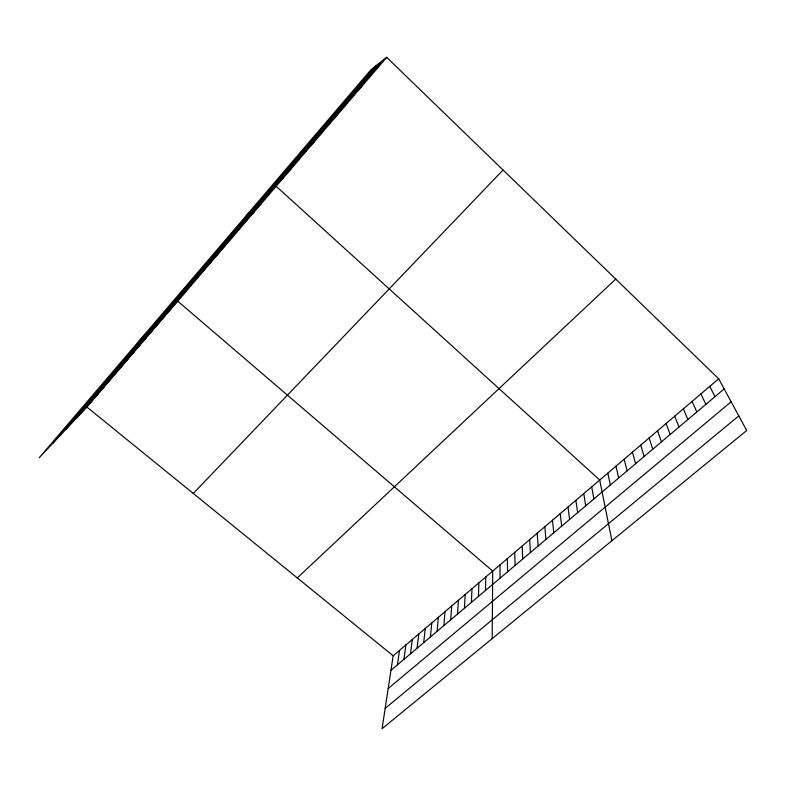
<?xml version="1.0" encoding="UTF-8"?>
<svg xmlns="http://www.w3.org/2000/svg" width="786" height="786" viewBox="0 0 786 786"><rect width="100%" height="100%" fill="white"/><g stroke="black" fill="none" stroke-linecap="round" stroke-linejoin="round"><path stroke-width="1.18" d="M492.183 638.635L492.714 571.078L177.685 301.117L138.287 341.89M485.502 590.453L485.758 577.003M478.438 596.417L478.851 582.878M471.423 602.341L471.983 588.714M464.467 608.217L465.174 594.511M457.55 614.053L458.405 600.278M450.683 619.849L451.685 605.996M443.864 625.607L445.004 611.675M437.095 631.325L438.372 617.315M430.374 637.004L431.789 622.925M423.693 642.643L425.246 628.495M417.061 648.244L418.742 634.027M410.469 653.814L412.286 639.519M403.925 659.336L405.871 644.982M397.421 664.828L399.504 650.395M718.689 378.783L393.167 655.789L382.084 728.671L746.7 430.502L718.689 378.783L386.683 57.329L371.13 69.561L39.3 457.658L86.882 407.04L386.683 57.329M52.642 443.461L375.561 66.073M65.611 429.677L379.815 62.733M77.48 417.042L383.666 59.707M89.231 403.336L98.427 393.58M83.336 410.213L92.63 400.329M101.139 389.424L110.138 379.913M95.165 396.409L104.263 386.771M113.233 375.315L122.017 366.06M107.161 382.399L116.053 373.006M125.505 360.99L134.072 351.99M119.344 368.182L128.02 359.055M137.963 346.449L146.304 337.725M131.714 353.749L140.163 344.887M144.26 339.1L152.484 330.513M193.287 493.451L503.06 170.002M157.004 324.225L164.991 315.923M150.607 331.692L158.713 323.243M163.449 316.709L171.319 308.554M176.752 301.185L184.366 293.335M183.619 293.178L191.086 285.485M190.536 285.102L197.866 277.576M197.502 276.967L204.704 269.608M204.537 268.763L211.591 261.571M211.621 260.49L218.537 253.465M218.763 252.149L225.533 245.301M225.975 243.739L232.597 237.067M233.236 235.269L239.71 228.775M240.565 226.722L246.873 220.414M247.944 218.095L254.104 211.974M255.391 209.41L261.394 203.476M262.907 200.636L268.743 194.908M247.109 214.617L276.151 186.262L599.718 480.02L611.901 540.739M278.116 182.883L283.618 177.548M285.819 173.893L291.154 168.764M293.591 164.824L298.749 159.902M301.431 155.687L306.412 150.971M309.33 146.461L314.135 141.961M297.285 577.916L615.733 279.099M317.308 137.157L321.926 132.873M325.345 127.764L329.776 123.716M333.46 118.303L337.695 114.471M341.645 108.743L345.683 105.157M349.898 99.115L353.749 95.754M358.229 89.388L361.874 86.273M390.966 670.281L724.171 388.913M366.63 79.583L370.068 76.704M388.196 688.526L731.147 401.784M385.179 708.353L738.791 415.892M375.109 69.689L378.341 67.065M86.882 407.04L393.167 655.789M709.748 386.388L714.995 396.665M700.876 393.933L705.887 404.358M692.083 401.42L696.858 411.982M683.358 408.848L687.897 419.547M674.702 416.216L679.006 427.053M666.106 423.526L670.193 434.501M657.577 430.777L661.448 441.889M649.118 437.979L652.763 449.209M640.728 445.122L644.156 456.479M632.396 452.205L635.619 463.691M624.133 459.24L627.14 470.853M615.929 466.216L618.739 477.947M607.794 473.143L610.398 484.991M591.701 486.848L593.902 498.923M583.743 493.618L585.747 505.801M575.843 500.338L577.661 512.629M568.003 507.009L569.634 519.408M560.222 513.631L561.666 526.139M552.499 520.204L553.766 532.81M544.836 526.728L545.916 539.442M537.221 533.203L538.135 546.015M529.666 539.628L530.403 552.538M522.169 546.015L522.729 559.023M514.722 552.342L515.115 565.448M507.334 558.64L507.56 571.835M499.994 564.879L500.053 578.162"/></g></svg>
